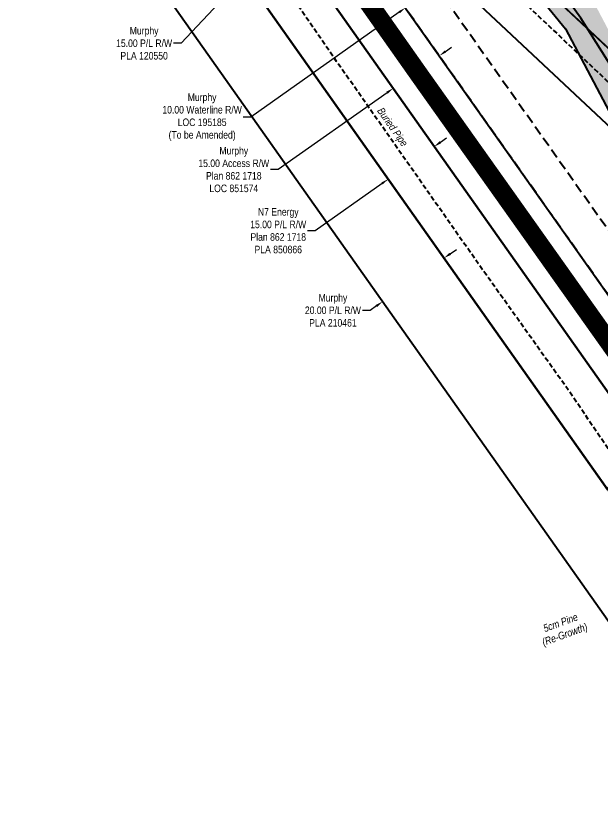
# Model space of a CAD drawing. Extents: x 519217 to 529401, y 6048073 to 6055420.
# Drawn here: x 526175 to 526952, y 6048091 to 6049132 of the extents above; entities that cross this region are included whole.
import ezdxf

# ---------------------------------------------------------------- set-up
doc = ezdxf.new("R2010")
doc.units = 0
doc.header["$LTSCALE"] = 5
doc.header["$PDSIZE"] = 0.5
doc.linetypes.add('foc-ACCESSROAD', pattern=[3.75, 2.5, -1.25])
doc.linetypes.add('UG_PIPE', pattern=[1.875, 1.25, -0.625])
doc.layers.get('Defpoints').update_dxf_attribs({"color": 9})
for name, color, linetype in [('AS-PIPE-AG', 44, 'Continuous'), ('AS-PIPE-UG', 44, 'UG_PIPE'), ('AS-PIPE-UG-T', 44, 'Continuous'), ('AS-ROADS', 254, 'Continuous'), ('C-AR', 13, 'foc-ACCESSROAD'), ('C-RW', 13, 'Continuous'), ('F-RW', 190, 'Continuous'), ('P-PROPOSED', 10, 'Continuous'), ('P-PROPOSED-H', 21, 'Continuous'), ('T-BUSH-T', 110, 'Continuous')]:
    doc.layers.add(name, color=color, linetype=linetype)
doc.layers.add('C-RW-T', color=13, linetype='Continuous', lineweight=9)
doc.layers.add('F-RW-T', color=190, linetype='Continuous', lineweight=9)
doc.styles.add('80CG', font='ARIALN.TTF', dxfattribs={"height": 10})
doc.styles.add('80L', font='ARIALN.TTF', dxfattribs={"height": 10})
doc.styles.add('80LS', font='ARIALNI.TTF', dxfattribs={"height": 10})
doc.dimstyles.new('Compass 5 000', dxfattribs={"dimscale": 5, "dimtxt": 9, "dimasz": 2, "dimexe": 0.2, "dimexo": 0.0625, "dimgap": 0.5, "dimtad": 0, "dimtih": 1, "dimtoh": 1, "dimzin": 0, "dimdsep": 46, "dimtxsty": '80CG', "dimcen": 0.1, "dimse1": 1, "dimse2": 1, "dimclrd": 256, "dimclrt": 256, "dimaunit": 1, "dimadec": 4, "dimazin": 0, "dimtfac": 0.06, "dimtofl": 0, "dimtmove": 0, "dimatfit": 1, "dimfxl": 0.2, "dimtolj": 1, "dimtzin": 0, "dimlwd": -1, "dimarcsym": 0})

# ---------------------------------------------------------------- blocks, each defined once
blk = doc.blocks.new('*D649')
at = {"layer": 'C-RW-T', "transparency": 16777216}
for p, q in [((526752.8, 6048815.8), (526761, 6048821.6)), ((526654.6, 6048746.4), (526646.4, 6048740.6)), ((526646.4, 6048740.6), (526636.4, 6048740.6))]:
    blk.add_line(p, q, dxfattribs=at)
for points in [[(526751.8, 6048817.1), (526753.8, 6048814.4), (526744.6, 6048810)], [(526653.7, 6048747.8), (526655.6, 6048745.1), (526662.8, 6048752.2)]]:
    blk.add_solid(points, dxfattribs=at)
at = {"layer": 'Defpoints', "color": 0, "transparency": 16777216}
for p in [(526708.5, 6048861.2), (526626.6, 6048803.4), (526662.8, 6048752.2)]:
    blk.add_point(p, dxfattribs=at)
at = {"layer": 'C-RW-T', "transparency": 16777216, "insert": (526596.9, 6048740.6), "char_height": 10, "attachment_point": 5, "style": '80CG'}
blk.add_mtext('\\A1;Murphy\\P20.00 P/L R/W\\PPLA 210461', dxfattribs=at)
blk = doc.blocks.new('*D650')
at = {"layer": 'C-RW-T', "transparency": 16777216}
for p, q in [((526746.4, 6049084.8), (526754.6, 6049090.5)), ((526668.8, 6049029.9), (526524.1, 6048927.7)), ((526524.1, 6048927.7), (526514.1, 6048927.7))]:
    blk.add_line(p, q, dxfattribs=at)
for points in [[(526745.4, 6049086.1), (526747.4, 6049083.4), (526738.2, 6049079)], [(526667.8, 6049031.3), (526669.8, 6049028.6), (526677, 6049035.7)]]:
    blk.add_solid(points, dxfattribs=at)
at = {"layer": 'Defpoints', "color": 0, "transparency": 16777216}
for p in [(526578.2, 6049305.5), (526516.9, 6049262.2), (526677, 6049035.7)]:
    blk.add_point(p, dxfattribs=at)
at = {"layer": 'C-RW-T', "transparency": 16777216, "insert": (526465.1, 6048927.7), "char_height": 10, "attachment_point": 5, "style": '80CG'}
blk.add_mtext('\\A1;Murphy\\P15.00 Access R/W\\PPlan 862 1718\\PLOC 851574', dxfattribs=at)
blk = doc.blocks.new('*D653')
at = {"layer": 'C-RW-T', "transparency": 16777216}
for p, q in [((526664.2, 6049382.8), (526671, 6049390.1)), ((526599.2, 6049313.6), (526395, 6049095.6)), ((526395, 6049095.6), (526385, 6049095.6))]:
    blk.add_line(p, q, dxfattribs=at)
for points in [[(526663, 6049384), (526665.4, 6049381.7), (526657.4, 6049375.6)], [(526598, 6049314.7), (526600.5, 6049312.4), (526606.1, 6049320.9)]]:
    blk.add_solid(points, dxfattribs=at)
at = {"layer": 'Defpoints', "color": 0, "transparency": 16777216}
for p in [(526606.1, 6049320.9), (526853.4, 6049191.8), (526802.1, 6049137.1)]:
    blk.add_point(p, dxfattribs=at)
at = {"layer": 'C-RW-T', "transparency": 16777216, "insert": (526345.9, 6049095.6), "char_height": 10, "attachment_point": 5, "style": '80CG'}
blk.add_mtext('\\A1;Murphy\\P15.00 P/L R/W\\PPLA 120550', dxfattribs=at)
blk = doc.blocks.new('*D655')
at = {"layer": 'Defpoints', "color": 0, "transparency": 16777216}
for p in [(526670.4, 6049045), (526609.2, 6049001.8), (526670.4, 6048915)]:
    blk.add_point(p, dxfattribs=at)
at = {"layer": 'F-RW-T', "transparency": 16777216}
for p, q in [((526739.8, 6048964.1), (526748, 6048969.8)), ((526662.3, 6048909.3), (526573.3, 6048846.4)), ((526573.3, 6048846.4), (526563.3, 6048846.4))]:
    blk.add_line(p, q, dxfattribs=at)
for points in [[(526738.9, 6048965.4), (526740.8, 6048962.7), (526731.7, 6048958.3)], [(526661.3, 6048910.6), (526663.2, 6048907.9), (526670.4, 6048915)]]:
    blk.add_solid(points, dxfattribs=at)
at = {"layer": 'F-RW-T', "transparency": 16777216, "insert": (526524.2, 6048846.4), "char_height": 10, "attachment_point": 5, "style": '80CG'}
blk.add_mtext('\\A1;N7 Energy\\P15.00 P/L R/W\\PPlan 862 1718\\PPLA 850866', dxfattribs=at)
blk = doc.blocks.new('*D762')
at = {"layer": 'C-RW-T', "transparency": 16777216}
for p, q in [((526742.2, 6049177.2), (526750.3, 6049183)), ((526685.1, 6049136.9), (526487.7, 6048997.4)), ((526487.7, 6048997.4), (526477.7, 6048997.4))]:
    blk.add_line(p, q, dxfattribs=at)
for points in [[(526741.2, 6049178.6), (526743.1, 6049175.9), (526734, 6049171.5)], [(526684.1, 6049138.2), (526686, 6049135.5), (526693.2, 6049142.6)]]:
    blk.add_solid(points, dxfattribs=at)
at = {"layer": 'Defpoints', "color": 0, "transparency": 16777216}
for p in [(526738.4, 6049165.2), (526693.2, 6049142.6), (526697.7, 6049136.4)]:
    blk.add_point(p, dxfattribs=at)
at = {"layer": 'C-RW-T', "transparency": 16777216, "insert": (526423, 6048997.4), "char_height": 10, "attachment_point": 5, "style": '80CG'}
blk.add_mtext('\\A1;Murphy\\P10.00 Waterline R/W\\PLOC 195185 \\P(To be Amended)', dxfattribs=at)

msp = doc.modelspace()

# ---------------------------------------------------------------- hatches: boundary and pattern name
at = {"layer": 'P-PROPOSED-H'}
h = msp.add_hatch(color=256, dxfattribs=at)
h.dxf.hatch_style = 1
h.paths.add_polyline_path([(527306.145, 6048258.007), (527347.995, 6048285.378), (527283.381, 6048376.917), (527164.809, 6048608.794), (527076.816, 6048898.027), (526947.789, 6049142.415), (526542.289, 6049639.745), (526513.829, 6049680.938), (526472.966, 6049652.166), (526502.302, 6049609.705), (526905.916, 6049114.687), (527030.395, 6048878.915), (527118.292, 6048589.998), (527240.504, 6048351.001)])

# ---------------------------------------------------------------- linework, layer by layer
at = {"layer": 'AS-PIPE-AG', "flags": 128}
msp.add_lwpolyline([(527259.195, 6048369.331), (527234.92, 6048413.036), (527200.165, 6048474.011), (527141.55, 6048599.396), (527090.7, 6048738.851), (527053.605, 6048888.471), (527022.19, 6048958.641), (526982.135, 6049040.206), (526926.575, 6049129.076), (526749.075, 6049375.216), (526598.42, 6049552.551), (526546.035, 6049612.446), (526518.866, 6049639.415)], dxfattribs=at)
at = {"layer": 'AS-PIPE-UG', "flags": 128}
for points in [[(526395.32, 6049597.494), (526437.14, 6049537.291), (526506.235, 6049468.171), (526674.86, 6049315.921), (526956.84, 6049049.896), (527135.555, 6048869.851), (527215.58, 6048805.476)], [(527055.07, 6048426.826), (526981.705, 6048528.736), (526909.52, 6048635.076), (526789.985, 6048802.876), (526601.755, 6049071.486), (526438.28, 6049307.656), (526288.199, 6049522.069)]]:
    msp.add_lwpolyline(points, dxfattribs=at)
at = {"layer": 'AS-ROADS', "const_width": 25, "flags": 128}
msp.add_lwpolyline([(526350.669, 6049566.055), (526377.355, 6049528.066), (526712.895, 6049051.871), (527285.81, 6048244.708)], dxfattribs=at)
at = {"layer": 'C-AR', "flags": 128}
for points in [[(526542.388, 6049702.55), (526570.977, 6049662.108), (526580.347, 6049648.78), (526593.788, 6049572.177), (526622.558, 6049408.218), (526641.007, 6049303.07), (526672.211, 6049258.914), (527002.356, 6048791.726), (527128.507, 6048786.578), (527129.907, 6048784.595), (527192.697, 6048695.659), (527239.99, 6048628.689), (527287.373, 6048561.583), (527303.079, 6048539.339), (527320.188, 6048515.113), (527363.469, 6048453.818), (527385.568, 6048422.518), (527421.653, 6048371.416), (527439.282, 6048346.451)], [(527397.432, 6048319.08), (527380.835, 6048342.586), (527344.75, 6048393.689), (527322.624, 6048425.024), (527277.229, 6048489.307), (527275.196, 6048492.176), (527259.468, 6048514.445), (527212.087, 6048581.558), (527164.736, 6048648.639), (527101.88, 6048737.646), (526972.647, 6048747.125), (526593.737, 6049283.347), (526583.419, 6049342.122), (526561.835, 6049465.134), (526533.066, 6049629.094), (526497.125, 6049679.937)]]:
    msp.add_lwpolyline(points, dxfattribs=at)
at = {"layer": 'C-RW', "flags": 128}
for points in [[(526420.522, 6049615.24), (526457.551, 6049562.855), (527223.584, 6048844.838), (527266.95, 6048818.768), (527228.384, 6048754.503), (527178.158, 6048784.72), (526491.33, 6049428.4), (526379.627, 6049586.445)], [(526420.606, 6049615.299), (526457.61, 6049562.956), (527187.147, 6048879.148), (527096.376, 6048727.942), (527046.338, 6048643.372), (527314.733, 6048263.624)], [(526256.981, 6049500.088), (526961.971, 6048502.493), (527004.007, 6048572.911), (527046.052, 6048643.368), (527102.147, 6048737.352), (527130.169, 6048784.307), (527147.532, 6048813.411), (527186.869, 6048879.268), (527272.645, 6048828.157), (527266.981, 6048818.715), (527228.456, 6048754.377), (527193.104, 6048695.15), (527181.974, 6048676.653), (527165.027, 6048648.294), (527109.129, 6048554.118), (527067.197, 6048483.525), (527025.007, 6048413.297), (527034.055, 6048400.488), (527072.812, 6048345.612), (527120.202, 6048278.516), (527167.631, 6048211.364), (527188.863, 6048181.301)], [(527130.148, 6048090.601), (527111.648, 6048116.788), (527064.212, 6048183.93), (527016.818, 6048251.018), (526175.153, 6049442.472)]]:
    msp.add_lwpolyline(points, dxfattribs=at)
at = {"layer": 'C-RW', "linetype": 'ByBlock', "flags": 128}
for points in [[(526379.62, 6049586.44), (526491.323, 6049428.386), (527109.121, 6048554.104), (527128.524, 6048526.682), (527156.523, 6048487.026), (527177.614, 6048457.17), (527203.916, 6048419.927), (527219.681, 6048397.619), (527223.216, 6048392.609), (527314.448, 6048263.438)], [(527251.651, 6048222.366), (527162.057, 6048349.216), (527114.668, 6048416.315), (527095.288, 6048443.752), (527067.266, 6048483.404), (526318.275, 6049543.246)]]:
    msp.add_lwpolyline(points, dxfattribs=at)
at = {"layer": 'F-RW', "flags": 128}
for points in [[(526318.281, 6049543.251), (527067.266, 6048483.404), (527095.288, 6048443.752), (527114.668, 6048416.315), (527162.057, 6048349.216), (527251.651, 6048222.366)], [(527188.868, 6048181.304), (527120.204, 6048278.52), (527072.814, 6048345.615), (527034.057, 6048400.492), (526256.981, 6049500.088)]]:
    msp.add_lwpolyline(points, dxfattribs=at)
at = {"layer": 'P-PROPOSED', "flags": 128}
msp.add_lwpolyline([(526472.966, 6049652.166), (526502.302, 6049609.705), (526905.916, 6049114.687), (527030.395, 6048878.915), (527118.292, 6048589.998), (527240.504, 6048351.001), (527306.145, 6048258.007)], dxfattribs=at)

# ---------------------------------------------------------------- texts
at = {"layer": 'AS-PIPE-UG-T', "insert": (526663.398, 6049011.48), "char_height": 9.99488, "attachment_point": 1, "rotation": 305.021071, "style": '80L'}
msp.add_mtext_dynamic_manual_height_columns('{\\fArial Narrow|b0|i1|c0|p34;Buried Pipe}', width=59.03588, gutter_width=50, heights=[0], dxfattribs=at)

# ---------------------------------------------------------------- dimensions: what is measured, and where the dimension line sits
at = {"layer": 'C-RW-T'}
for base, p1, p2, angle, text, picture, middle in [((526606.088, 6049320.851), (526853.382, 6049191.836), (526802.118, 6049137.136), 226.857466, 'Murphy\\P15.00 P/L R/W\\PPLA 120550', '*D653', (526345.941, 6049095.641)), ((526676.957, 6049035.708), (526578.17, 6049305.484), (526516.905, 6049262.189), 215.248516, 'Murphy\\P15.00 Access R/W\\PPlan 862 1718\\PLOC 851574', '*D650', (526465.123, 6048927.668)), ((526693.235, 6049142.648), (526738.438, 6049165.196), (526697.663, 6049136.383), 215.246354, 'Murphy\\P10.00 Waterline R/W\\PLOC 195185 \\P(To be Amended)', '*D762', (526422.973, 6048997.376)), ((526662.782, 6048752.189), (526708.454, 6048861.235), (526626.598, 6048803.41), 215.238093, 'Murphy\\P20.00 P/L R/W\\PPLA 210461', '*D649', (526596.907, 6048740.649))]:
    dim = msp.add_linear_dim(base=base, p1=p1, p2=p2, angle=angle, text=text, dimstyle='Compass 5 000', dxfattribs=at)
    dim.commit()
    dim.dimension.update_dxf_attribs({"geometry": picture, "text_midpoint": middle, "dimtype": 161})
at = {"layer": 'F-RW-T'}
dim = msp.add_linear_dim(base=(526670.43, 6048915.037), p1=(526670.377, 6049045.019), p2=(526609.151, 6049001.751), angle=215.248503, text='N7 Energy\\P15.00 P/L R/W\\PPlan 862 1718\\PPLA 850866', dimstyle='Compass 5 000', dxfattribs=at)
dim.commit()
dim.dimension.update_dxf_attribs({"geometry": '*D655', "text_midpoint": (526524.19, 6048846.379), "dimtype": 161})

# ---------------------------------------------------------------- next in the draw order: texts
at = {"layer": 'T-BUSH-T', "insert": (526897.683, 6048330.221), "char_height": 9.9948, "width": 65.37295, "attachment_point": 2, "rotation": 20, "style": '80LS', "bg_fill": 3, "box_fill_scale": 1.15, "bg_fill_color": 256, "bg_fill_true_color": 256, "bg_fill_transparency": 0}
msp.add_mtext('5cm Pine\\P{\\C48;(Re-Growth)}', dxfattribs=at)

doc.saveas('drawing.dxf')
